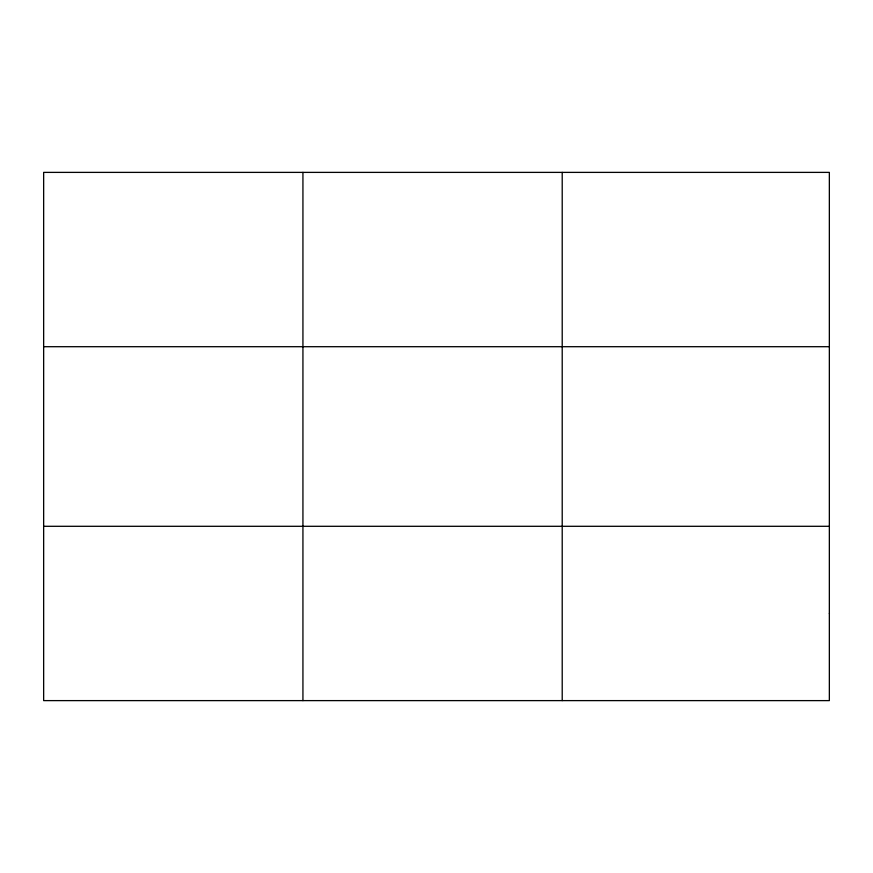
<?xml version="1.0" encoding="UTF-8"?>
<svg xmlns="http://www.w3.org/2000/svg" width="873" height="873" viewBox="0 0 873 873"><rect width="100%" height="100%" fill="white"/><g stroke="black" fill="none" stroke-linecap="round" stroke-linejoin="round"><path stroke-width="1.31" d="M302.931 172.385L302.931 700.615M562.212 172.385L562.212 700.615M43.65 346.701L829.35 346.701M43.65 526.299L829.35 526.299M829.35 613.457L829.35 700.615L43.65 700.615L43.65 172.385L829.35 172.385L829.35 613.457"/></g></svg>
